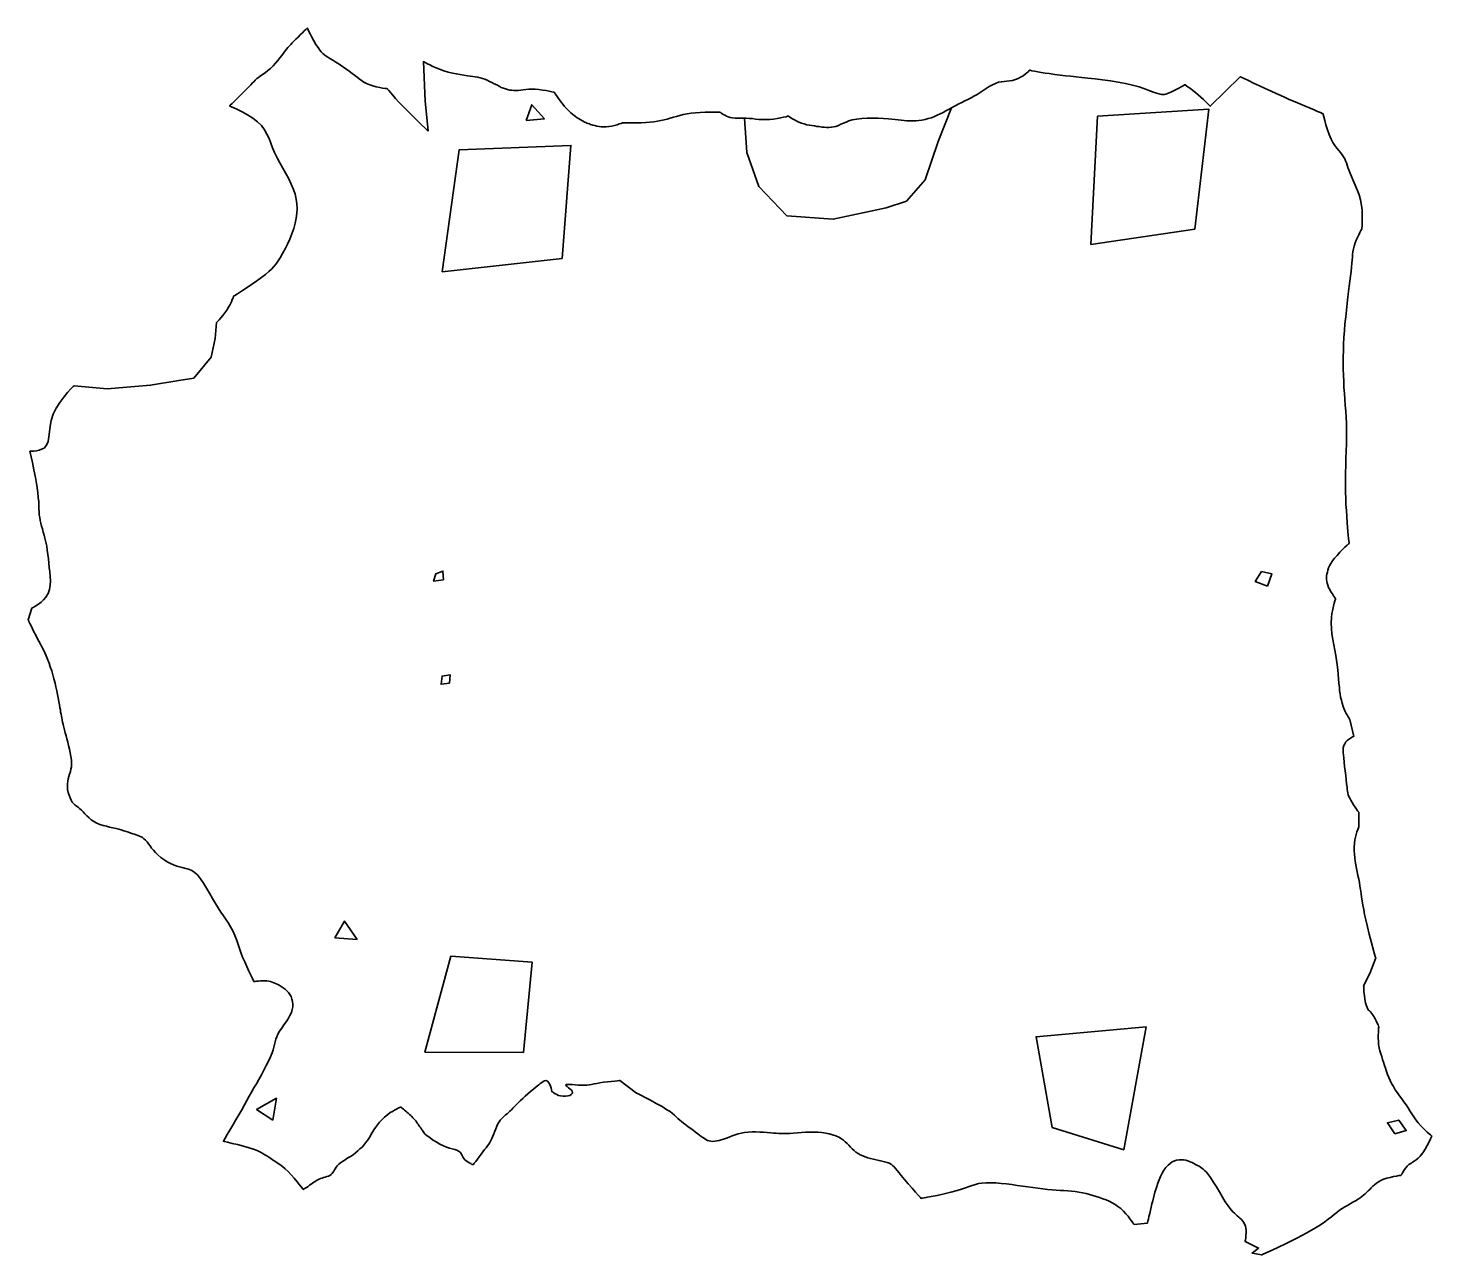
# Model space of a CAD drawing. Extents: x 0 to 10042, y -8776 to 0.
import ezdxf

# ---------------------------------------------------------------- set-up
doc = ezdxf.new("R2010")
doc.units = 0
doc.linetypes.add('Solid', pattern=[0])
for name, color, linetype in [('zone_0_q2', 7, 'Continuous'), ('zone_1_q3', 7, 'Continuous'), ('zone_2_q3', 7, 'Continuous'), ('zone_3_q3', 7, 'Continuous'), ('zone_4_q3', 7, 'Continuous')]:
    doc.layers.add(name, color=color, linetype=linetype)

msp = doc.modelspace()

# ---------------------------------------------------------------- linework, layer by layer
at = {"color": 0, "linetype": 'Solid', "lineweight": 35}
for points in [[(1446, -552), (1459, -539), (1479, -520), (1502, -497), (1528, -471), (1555, -445), (1579, -420), (1594, -405), (1606, -392), (1617, -382), (1625, -373), (1632, -366), (1635, -362), (1637, -360), (1640, -358), (1649, -353), (1661, -344), (1678, -332), (1696, -319), (1714, -304), (1733, -288), (1753, -270), (1770, -251), (1787, -232), (1801, -213), (1815, -196), (1828, -179), (1839, -163), (1849, -151), (1859, -139), (1869, -128), (1879, -117), (1890, -105), (1903, -92), (1916, -79), (1932, -64), (1947, -49), (1962, -34), (1976, -20), (1987, -10), (1994, -3), (1997, 0), (2000, -5), (2006, -19), (2017, -40), (2029, -64), (2044, -91), (2059, -117), (2074, -140), (2086, -157), (2097, -171), (2108, -182), (2120, -192), (2132, -200), (2145, -209), (2159, -218), (2180, -230), (2202, -244), (2226, -259), (2250, -275), (2274, -292), (2297, -308), (2319, -324), (2336, -338), (2353, -351), (2369, -364), (2385, -376), (2402, -387), (2422, -397), (2444, -406), (2467, -413), (2491, -420), (2515, -425), (2536, -429), (2554, -432), (2565, -433), (2570, -434), (2572, -437), (2580, -447), (2593, -461), (2609, -481), (2629, -503), (2653, -529), (2678, -557), (2713, -592), (2749, -628), (2783, -662), (2814, -691), (2839, -714), (2855, -730), (2861, -736), (2840, -523), (2828, -240), (2831, -242), (2841, -247), (2856, -255), (2875, -264), (2896, -275), (2920, -285), (2944, -295), (2975, -306), (3005, -315), (3035, -322), (3064, -328), (3091, -333), (3118, -337), (3144, -341), (3163, -343), (3181, -346), (3199, -349), (3217, -352), (3234, -356), (3251, -360), (3267, -366), (3284, -373), (3301, -381), (3318, -390), (3335, -399), (3352, -407), (3369, -416), (3385, -424), (3400, -430), (3415, -435), (3430, -439), (3445, -443), (3460, -445), (3474, -447), (3489, -447), (3506, -446), (3524, -444), (3542, -441), (3561, -439), (3581, -437), (3603, -436), (3627, -437), (3653, -439), (3680, -443), (3705, -447), (3728, -452), (3746, -456), (3758, -458), (3763, -459), (3765, -462), (3770, -470), (3779, -482), (3789, -496), (3801, -513), (3813, -529), (3826, -545), (3838, -560), (3850, -574), (3861, -586), (3872, -597), (3883, -607), (3894, -617), (3906, -626), (3916, -633), (3927, -641), (3938, -648), (3949, -655), (3960, -661), (3971, -667), (3981, -672), (3990, -676), (3998, -680), (4006, -683), (4015, -686), (4023, -689), (4032, -692), (4041, -694), (4055, -698), (4069, -701), (4084, -704), (4100, -706), (4117, -707), (4136, -707), (4155, -705), (4175, -701), (4195, -696), (4213, -691), (4229, -686), (4242, -682), (4251, -679), (4254, -677), (4260, -678), (4274, -678), (4296, -678), (4324, -678), (4354, -678), (4386, -677), (4418, -675), (4448, -673), (4476, -670), (4502, -666), (4527, -661), (4550, -656), (4572, -651), (4594, -645), (4616, -638), (4639, -632), (4662, -625), (4687, -619), (4714, -614), (4743, -609), (4775, -606), (4808, -604), (4843, -602), (4875, -602), (4905, -602), (4929, -602), (4944, -602), (4950, -602), (4952, -604), (4956, -607), (4963, -612), (4972, -618), (4983, -624), (4995, -630), (5007, -635), (5023, -640), (5040, -643), (5057, -644), (5073, -645), (5091, -645), (5108, -645), (5125, -645), (5127, -645), (5129, -645), (5130, -645), (5132, -645), (5134, -645), (5136, -645), (5137, -645), (5159, -646), (5181, -648), (5204, -651), (5228, -653), (5252, -655), (5278, -655), (5306, -654), (5332, -651), (5358, -647), (5383, -643), (5404, -638), (5422, -634), (5433, -631), (5437, -630), (5439, -631), (5446, -636), (5456, -642), (5468, -649), (5483, -657), (5498, -665), (5514, -673), (5533, -680), (5552, -686), (5571, -691), (5589, -695), (5607, -698), (5625, -700), (5643, -703), (5660, -705), (5678, -708), (5695, -709), (5712, -711), (5728, -711), (5745, -710), (5761, -707), (5779, -703), (5796, -696), (5814, -688), (5832, -680), (5851, -672), (5872, -664), (5895, -657), (5928, -651), (5965, -646), (6003, -644), (6043, -644), (6082, -645), (6119, -647), (6154, -650), (6179, -652), (6203, -655), (6225, -657), (6246, -659), (6266, -661), (6286, -663), (6307, -663), (6328, -663), (6350, -663), (6372, -661), (6394, -658), (6416, -653), (6439, -648), (6462, -641), (6483, -633), (6503, -624), (6524, -614), (6545, -604), (6565, -593), (6585, -582), (6605, -571), (6610, -569), (6614, -566), (6618, -564), (6623, -562), (6627, -559), (6631, -557), (6636, -555), (6658, -543), (6680, -532), (6702, -521), (6723, -511), (6745, -499), (6766, -488), (6788, -475), (6810, -461), (6832, -447), (6854, -432), (6876, -419), (6898, -406), (6920, -396), (6942, -388), (6962, -384), (6982, -381), (7002, -379), (7022, -377), (7042, -374), (7063, -369), (7083, -361), (7100, -352), (7117, -341), (7132, -330), (7145, -319), (7156, -310), (7162, -304), (7165, -301), (7169, -302), (7181, -305), (7199, -308), (7222, -312), (7248, -317), (7276, -322), (7305, -326), (7344, -332), (7383, -337), (7420, -341), (7458, -345), (7497, -349), (7537, -353), (7580, -358), (7632, -364), (7686, -371), (7742, -378), (7797, -387), (7850, -397), (7901, -409), (7947, -421), (7975, -430), (8000, -439), (8023, -448), (8044, -456), (8064, -463), (8081, -468), (8097, -472), (8108, -474), (8118, -474), (8128, -474), (8138, -472), (8150, -468), (8162, -464), (8175, -458), (8193, -449), (8213, -439), (8232, -429), (8249, -420), (8263, -412), (8272, -407), (8276, -405), (8278, -407), (8286, -413), (8299, -422), (8314, -433), (8332, -447), (8351, -462), (8370, -478), (8389, -495), (8407, -511), (8423, -526), (8436, -539), (8447, -549), (8454, -556), (8456, -559), (8671, -348), (8678, -352), (8699, -361), (8729, -376), (8766, -393), (8808, -413), (8850, -433), (8891, -452), (8928, -468), (8961, -483), (8992, -497), (9021, -510), (9051, -522), (9081, -535), (9114, -549), (9142, -561), (9172, -574), (9200, -586), (9224, -596), (9244, -605), (9258, -610), (9262, -612), (9264, -619), (9268, -636), (9275, -662), (9284, -693), (9294, -728), (9307, -762), (9321, -794), (9334, -819), (9348, -841), (9362, -859), (9376, -876), (9389, -891), (9400, -906), (9410, -921), (9418, -935), (9424, -949), (9430, -965), (9435, -981), (9441, -997), (9447, -1015), (9454, -1034), (9466, -1061), (9479, -1091), (9494, -1123), (9508, -1156), (9521, -1192), (9532, -1229), (9539, -1269), (9543, -1303), (9544, -1337), (9544, -1368), (9543, -1396), (9542, -1418), (9540, -1432), (9540, -1438), (9538, -1441), (9533, -1449), (9526, -1463), (9518, -1479), (9509, -1498), (9500, -1518), (9492, -1537), (9485, -1559), (9480, -1580), (9477, -1600), (9474, -1620), (9473, -1639), (9471, -1660), (9470, -1681), (9467, -1711), (9464, -1742), (9460, -1775), (9455, -1810), (9451, -1846), (9446, -1884), (9441, -1923), (9435, -1969), (9430, -2017), (9425, -2066), (9420, -2115), (9416, -2164), (9413, -2213), (9410, -2261), (9409, -2307), (9408, -2352), (9408, -2396), (9408, -2440), (9409, -2484), (9411, -2527), (9413, -2570), (9416, -2613), (9419, -2655), (9422, -2698), (9425, -2741), (9428, -2784), (9430, -2829), (9431, -2874), (9431, -2924), (9430, -2975), (9429, -3027), (9427, -3078), (9425, -3130), (9424, -3181), (9423, -3231), (9423, -3276), (9424, -3320), (9425, -3364), (9427, -3408), (9430, -3451), (9433, -3495), (9436, -3539), (9439, -3570), (9441, -3600), (9444, -3627), (9446, -3651), (9448, -3669), (9449, -3681), (9449, -3686), (9446, -3689), (9435, -3699), (9420, -3713), (9402, -3730), (9383, -3750), (9363, -3772), (9345, -3793), (9331, -3811), (9320, -3829), (9310, -3846), (9303, -3862), (9298, -3877), (9294, -3892), (9291, -3907), (9289, -3919), (9288, -3932), (9288, -3945), (9290, -3958), (9292, -3971), (9297, -3986), (9303, -4001), (9311, -4017), (9320, -4032), (9330, -4047), (9339, -4061), (9346, -4071), (9351, -4078), (9353, -4081), (9352, -4085), (9348, -4096), (9343, -4113), (9338, -4135), (9332, -4160), (9327, -4187), (9323, -4216), (9321, -4256), (9323, -4295), (9327, -4334), (9333, -4373), (9340, -4412), (9347, -4450), (9354, -4488), (9359, -4522), (9364, -4556), (9368, -4590), (9371, -4623), (9374, -4655), (9377, -4686), (9380, -4716), (9382, -4740), (9385, -4763), (9389, -4786), (9394, -4808), (9399, -4830), (9406, -4852), (9415, -4873), (9422, -4889), (9429, -4903), (9437, -4917), (9443, -4928), (9449, -4937), (9452, -4943), (9454, -4945), (9483, -5067), (9481, -5068), (9475, -5071), (9467, -5075), (9457, -5081), (9446, -5089), (9436, -5097), (9427, -5106), (9418, -5119), (9412, -5133), (9408, -5148), (9407, -5164), (9407, -5182), (9409, -5200), (9411, -5221), (9414, -5250), (9417, -5282), (9421, -5314), (9425, -5346), (9428, -5376), (9432, -5405), (9435, -5430), (9436, -5445), (9438, -5459), (9441, -5471), (9444, -5484), (9448, -5496), (9454, -5509), (9461, -5523), (9471, -5540), (9481, -5556), (9492, -5572), (9502, -5587), (9510, -5599), (9516, -5607), (9518, -5610), (9520, -5710), (9519, -5713), (9516, -5721), (9511, -5734), (9506, -5749), (9501, -5768), (9495, -5787), (9491, -5807), (9487, -5834), (9485, -5859), (9486, -5885), (9487, -5910), (9490, -5935), (9494, -5960), (9498, -5985), (9503, -6011), (9508, -6036), (9513, -6062), (9518, -6088), (9523, -6113), (9527, -6138), (9531, -6163), (9535, -6190), (9539, -6217), (9543, -6244), (9548, -6274), (9554, -6306), (9560, -6341), (9569, -6380), (9581, -6430), (9594, -6482), (9607, -6533), (9620, -6579), (9630, -6616), (9637, -6641), (9640, -6650), (9597, -6764), (9553, -6850), (9554, -6856), (9555, -6871), (9556, -6893), (9559, -6920), (9563, -6947), (9567, -6973), (9573, -6995), (9578, -7007), (9583, -7017), (9589, -7024), (9595, -7031), (9602, -7038), (9609, -7046), (9617, -7056), (9626, -7070), (9635, -7086), (9644, -7102), (9651, -7118), (9657, -7131), (9661, -7139), (9663, -7143), (9662, -7146), (9661, -7155), (9660, -7169), (9659, -7186), (9658, -7205), (9658, -7226), (9659, -7247), (9661, -7271), (9665, -7294), (9670, -7316), (9676, -7337), (9683, -7357), (9689, -7378), (9696, -7398), (9703, -7420), (9710, -7441), (9717, -7463), (9725, -7485), (9733, -7507), (9743, -7528), (9753, -7550), (9766, -7572), (9780, -7594), (9795, -7616), (9810, -7638), (9826, -7660), (9842, -7681), (9857, -7703), (9871, -7724), (9885, -7746), (9898, -7767), (9912, -7789), (9927, -7810), (9944, -7831), (9962, -7852), (9977, -7868), (9993, -7883), (10008, -7897), (10022, -7909), (10033, -7918), (10040, -7924), (10042, -7926), (10040, -7932), (10033, -7946), (10022, -7968), (10008, -7993), (9993, -8020), (9976, -8046), (9958, -8069), (9944, -8084), (9930, -8096), (9916, -8105), (9903, -8113), (9890, -8121), (9877, -8130), (9865, -8142), (9855, -8153), (9846, -8165), (9838, -8177), (9831, -8189), (9826, -8198), (9823, -8204), (9821, -8206), (9817, -8207), (9805, -8209), (9788, -8212), (9766, -8216), (9743, -8221), (9719, -8227), (9696, -8235), (9677, -8243), (9660, -8253), (9645, -8263), (9632, -8274), (9620, -8285), (9608, -8296), (9597, -8308), (9587, -8318), (9576, -8328), (9565, -8338), (9553, -8348), (9541, -8357), (9528, -8367), (9514, -8376), (9496, -8388), (9477, -8399), (9458, -8410), (9438, -8422), (9418, -8433), (9399, -8445), (9381, -8457), (9362, -8472), (9343, -8487), (9323, -8504), (9301, -8521), (9276, -8540), (9246, -8560), (9210, -8583), (9147, -8618), (9076, -8655), (9003, -8692), (8935, -8725), (8878, -8751), (8839, -8769), (8825, -8776), (8755, -8763), (8802, -8727), (8707, -8680), (8707, -8676), (8709, -8668), (8710, -8654), (8712, -8638), (8713, -8620), (8713, -8602), (8711, -8584), (8708, -8568), (8702, -8555), (8696, -8543), (8688, -8532), (8679, -8522), (8669, -8513), (8660, -8505), (8650, -8496), (8639, -8487), (8629, -8477), (8618, -8467), (8608, -8455), (8596, -8441), (8584, -8426), (8564, -8396), (8543, -8362), (8522, -8325), (8500, -8288), (8478, -8253), (8457, -8221), (8437, -8194), (8427, -8182), (8416, -8171), (8406, -8163), (8396, -8155), (8386, -8149), (8376, -8142), (8365, -8136), (8352, -8129), (8339, -8122), (8326, -8115), (8312, -8109), (8297, -8103), (8282, -8099), (8266, -8096), (8250, -8095), (8233, -8096), (8216, -8099), (8200, -8104), (8184, -8111), (8169, -8121), (8155, -8133), (8139, -8150), (8125, -8170), (8112, -8192), (8101, -8215), (8091, -8239), (8082, -8263), (8074, -8286), (8067, -8307), (8061, -8327), (8056, -8348), (8050, -8368), (8045, -8389), (8039, -8411), (8034, -8435), (8029, -8457), (8023, -8480), (8018, -8501), (8014, -8520), (8010, -8535), (8008, -8544), (8007, -8548), (7911, -8558), (7909, -8555), (7903, -8546), (7894, -8533), (7882, -8517), (7868, -8499), (7852, -8481), (7836, -8463), (7816, -8445), (7796, -8429), (7775, -8415), (7754, -8403), (7733, -8392), (7711, -8383), (7688, -8374), (7665, -8366), (7641, -8358), (7617, -8350), (7593, -8343), (7568, -8337), (7543, -8331), (7517, -8327), (7491, -8323), (7464, -8320), (7437, -8318), (7410, -8316), (7383, -8314), (7355, -8313), (7326, -8310), (7293, -8307), (7258, -8303), (7223, -8299), (7188, -8294), (7151, -8289), (7114, -8284), (7076, -8279), (7037, -8273), (6998, -8268), (6960, -8264), (6922, -8261), (6886, -8260), (6853, -8260), (6822, -8262), (6798, -8266), (6776, -8272), (6754, -8279), (6731, -8287), (6706, -8296), (6678, -8306), (6645, -8316), (6600, -8328), (6552, -8339), (6503, -8350), (6459, -8359), (6422, -8366), (6397, -8370), (6388, -8372), (6383, -8366), (6369, -8350), (6348, -8327), (6323, -8298), (6296, -8267), (6269, -8236), (6245, -8207), (6230, -8188), (6217, -8172), (6206, -8158), (6195, -8146), (6184, -8136), (6173, -8127), (6160, -8120), (6145, -8114), (6127, -8109), (6108, -8105), (6088, -8101), (6067, -8096), (6047, -8092), (6026, -8087), (6007, -8082), (5988, -8075), (5970, -8068), (5953, -8060), (5937, -8050), (5922, -8040), (5908, -8029), (5895, -8017), (5883, -8005), (5871, -7992), (5859, -7980), (5846, -7967), (5833, -7956), (5818, -7945), (5799, -7933), (5778, -7924), (5755, -7916), (5731, -7909), (5706, -7904), (5679, -7900), (5652, -7898), (5622, -7897), (5592, -7898), (5562, -7899), (5532, -7901), (5504, -7903), (5476, -7905), (5450, -7907), (5429, -7908), (5409, -7908), (5390, -7908), (5371, -7907), (5352, -7906), (5332, -7905), (5312, -7903), (5287, -7901), (5261, -7899), (5234, -7897), (5206, -7895), (5179, -7895), (5151, -7897), (5125, -7900), (5101, -7904), (5079, -7910), (5057, -7917), (5036, -7925), (5015, -7933), (4995, -7941), (4975, -7948), (4959, -7953), (4943, -7957), (4928, -7961), (4913, -7963), (4899, -7964), (4885, -7963), (4872, -7961), (4860, -7957), (4849, -7951), (4838, -7944), (4827, -7937), (4815, -7928), (4804, -7919), (4791, -7909), (4775, -7897), (4758, -7884), (4740, -7871), (4722, -7859), (4705, -7846), (4689, -7834), (4674, -7822), (4661, -7811), (4649, -7800), (4637, -7789), (4624, -7777), (4610, -7765), (4592, -7751), (4570, -7737), (4535, -7715), (4494, -7692), (4453, -7670), (4414, -7650), (4382, -7633), (4359, -7622), (4351, -7618), (4234, -7529), (4229, -7529), (4216, -7530), (4196, -7532), (4171, -7535), (4144, -7538), (4117, -7541), (4091, -7545), (4069, -7549), (4049, -7552), (4031, -7556), (4014, -7559), (3996, -7561), (3977, -7562), (3957, -7562), (3936, -7561), (3914, -7559), (3894, -7558), (3875, -7556), (3860, -7556), (3850, -7557), (3847, -7561), (3850, -7566), (3857, -7572), (3865, -7580), (3875, -7588), (3884, -7596), (3891, -7605), (3895, -7613), (3893, -7622), (3886, -7629), (3875, -7635), (3861, -7639), (3844, -7641), (3827, -7641), (3809, -7639), (3795, -7635), (3782, -7629), (3770, -7623), (3760, -7617), (3753, -7612), (3748, -7608), (3746, -7607), (3746, -7604), (3744, -7596), (3741, -7584), (3737, -7570), (3732, -7557), (3726, -7544), (3719, -7535), (3711, -7530), (3703, -7529), (3694, -7531), (3685, -7536), (3675, -7542), (3664, -7550), (3653, -7559), (3634, -7574), (3615, -7590), (3595, -7607), (3576, -7624), (3556, -7641), (3538, -7657), (3520, -7674), (3506, -7687), (3493, -7700), (3481, -7713), (3470, -7725), (3458, -7737), (3447, -7748), (3436, -7758), (3426, -7767), (3416, -7775), (3406, -7784), (3396, -7792), (3387, -7802), (3378, -7812), (3370, -7823), (3361, -7838), (3353, -7855), (3346, -7873), (3339, -7891), (3332, -7910), (3325, -7927), (3318, -7944), (3311, -7958), (3304, -7971), (3295, -7983), (3286, -7996), (3276, -8009), (3266, -8023), (3253, -8038), (3240, -8056), (3227, -8074), (3214, -8091), (3202, -8107), (3192, -8120), (3186, -8128), (3184, -8131), (3181, -8130), (3175, -8128), (3167, -8123), (3156, -8118), (3145, -8111), (3134, -8104), (3125, -8095), (3117, -8087), (3112, -8078), (3107, -8070), (3103, -8061), (3099, -8053), (3095, -8046), (3090, -8040), (3080, -8033), (3067, -8027), (3052, -8022), (3034, -8018), (3015, -8012), (2994, -8006), (2972, -7996), (2945, -7983), (2919, -7968), (2894, -7952), (2873, -7937), (2855, -7924), (2844, -7915), (2839, -7912), (2839, -7910), (2836, -7907), (2832, -7901), (2827, -7894), (2821, -7886), (2815, -7877), (2809, -7868), (2802, -7859), (2796, -7850), (2790, -7841), (2784, -7833), (2778, -7825), (2773, -7817), (2767, -7810), (2760, -7802), (2753, -7795), (2746, -7787), (2738, -7779), (2729, -7771), (2720, -7763), (2710, -7754), (2702, -7747), (2693, -7740), (2685, -7733), (2677, -7727), (2672, -7723), (2668, -7720), (2666, -7719), (2664, -7720), (2658, -7722), (2648, -7727), (2636, -7733), (2621, -7740), (2606, -7749), (2591, -7758), (2570, -7774), (2550, -7791), (2531, -7809), (2514, -7827), (2499, -7846), (2485, -7865), (2473, -7882), (2465, -7894), (2458, -7906), (2452, -7917), (2446, -7928), (2439, -7939), (2432, -7950), (2425, -7961), (2414, -7975), (2402, -7990), (2389, -8004), (2374, -8018), (2359, -8032), (2342, -8046), (2325, -8059), (2306, -8071), (2288, -8082), (2270, -8094), (2253, -8105), (2237, -8116), (2223, -8127), (2211, -8139), (2203, -8149), (2197, -8159), (2192, -8168), (2187, -8178), (2181, -8186), (2175, -8194), (2168, -8201), (2159, -8207), (2149, -8212), (2138, -8216), (2126, -8220), (2114, -8223), (2103, -8226), (2092, -8230), (2082, -8234), (2072, -8239), (2063, -8244), (2054, -8250), (2045, -8256), (2035, -8263), (2024, -8271), (2014, -8278), (2003, -8286), (1992, -8293), (1983, -8299), (1975, -8304), (1970, -8307), (1968, -8308), (1965, -8304), (1956, -8292), (1941, -8274), (1924, -8252), (1903, -8228), (1882, -8203), (1860, -8180), (1839, -8161), (1819, -8144), (1800, -8130), (1782, -8117), (1765, -8106), (1749, -8095), (1734, -8085), (1721, -8077), (1708, -8068), (1694, -8059), (1680, -8050), (1663, -8041), (1643, -8032), (1620, -8023), (1582, -8011), (1541, -7999), (1499, -7987), (1460, -7978), (1427, -7970), (1405, -7965), (1397, -7963), (1401, -7957), (1411, -7940), (1425, -7914), (1444, -7883), (1465, -7847), (1486, -7810), (1507, -7774), (1528, -7737), (1547, -7703), (1565, -7672), (1582, -7641), (1599, -7611), (1615, -7581), (1633, -7551), (1651, -7520), (1669, -7488), (1687, -7455), (1704, -7422), (1720, -7391), (1734, -7360), (1745, -7330), (1752, -7309), (1757, -7289), (1762, -7270), (1767, -7251), (1772, -7233), (1779, -7215), (1787, -7196), (1799, -7175), (1814, -7153), (1829, -7131), (1845, -7109), (1860, -7087), (1873, -7064), (1884, -7041), (1889, -7021), (1893, -7002), (1893, -6982), (1891, -6964), (1887, -6946), (1881, -6928), (1872, -6913), (1862, -6899), (1850, -6886), (1838, -6875), (1824, -6865), (1810, -6855), (1796, -6847), (1782, -6840), (1770, -6834), (1758, -6829), (1747, -6824), (1734, -6821), (1721, -6818), (1707, -6816), (1692, -6815), (1678, -6815), (1662, -6816), (1648, -6817), (1635, -6818), (1624, -6819), (1617, -6820), (1615, -6820), (1612, -6815), (1605, -6799), (1593, -6776), (1580, -6747), (1565, -6714), (1550, -6680), (1535, -6646), (1523, -6613), (1512, -6583), (1502, -6555), (1493, -6528), (1484, -6503), (1474, -6478), (1462, -6454), (1449, -6429), (1433, -6404), (1416, -6378), (1398, -6351), (1380, -6323), (1360, -6294), (1341, -6263), (1320, -6227), (1298, -6189), (1277, -6153), (1255, -6117), (1233, -6086), (1211, -6058), (1188, -6037), (1172, -6027), (1155, -6019), (1138, -6013), (1120, -6009), (1102, -6005), (1084, -6000), (1065, -5995), (1041, -5986), (1018, -5976), (994, -5963), (972, -5948), (950, -5932), (929, -5915), (911, -5897), (897, -5881), (884, -5866), (873, -5850), (862, -5836), (851, -5822), (840, -5810), (829, -5799), (819, -5791), (808, -5785), (798, -5780), (786, -5775), (774, -5771), (762, -5767), (750, -5763), (734, -5758), (718, -5753), (702, -5747), (685, -5742), (667, -5736), (649, -5731), (630, -5726), (607, -5721), (583, -5715), (560, -5710), (536, -5704), (513, -5696), (491, -5687), (470, -5676), (452, -5664), (436, -5650), (421, -5636), (407, -5621), (393, -5607), (381, -5594), (369, -5583), (361, -5576), (353, -5570), (345, -5564), (337, -5558), (330, -5552), (323, -5545), (316, -5537), (308, -5523), (300, -5506), (293, -5487), (287, -5467), (283, -5446), (281, -5426), (281, -5405), (284, -5387), (287, -5370), (292, -5353), (297, -5336), (303, -5319), (307, -5302), (310, -5284), (311, -5261), (310, -5236), (307, -5211), (302, -5185), (297, -5159), (290, -5133), (284, -5107), (278, -5084), (272, -5062), (266, -5041), (261, -5021), (256, -5001), (251, -4982), (247, -4964), (244, -4949), (241, -4935), (238, -4921), (236, -4907), (233, -4893), (231, -4878), (228, -4863), (224, -4840), (220, -4817), (216, -4792), (211, -4766), (205, -4740), (199, -4713), (193, -4685), (185, -4656), (177, -4626), (169, -4598), (159, -4569), (150, -4542), (140, -4515), (130, -4490), (120, -4469), (110, -4448), (99, -4427), (89, -4406), (77, -4385), (65, -4363), (53, -4339), (42, -4318), (32, -4297), (22, -4277), (13, -4260), (6, -4245), (2, -4236), (0, -4233), (26, -4150), (30, -4148), (41, -4142), (56, -4133), (74, -4121), (93, -4106), (111, -4089), (128, -4070), (143, -4044), (153, -4015), (159, -3986), (160, -3954), (159, -3923), (156, -3890), (152, -3858), (149, -3827), (145, -3796), (141, -3765), (137, -3735), (133, -3706), (127, -3678), (121, -3650), (116, -3627), (109, -3605), (103, -3583), (97, -3562), (92, -3542), (87, -3522), (83, -3502), (80, -3481), (79, -3461), (78, -3439), (77, -3415), (76, -3388), (73, -3358), (70, -3323), (62, -3271), (52, -3215), (41, -3159), (31, -3108), (21, -3066), (15, -3037), (13, -3027), (17, -3027), (27, -3027), (42, -3026), (60, -3023), (79, -3019), (97, -3013), (114, -3004), (132, -2984), (143, -2957), (149, -2925), (154, -2888), (158, -2848), (166, -2806), (180, -2763), (201, -2720), (227, -2678), (255, -2640), (283, -2607), (306, -2581), (323, -2565), (329, -2559), (565, -2581), (876, -2555), (1078, -2521), (1185, -2505), (1310, -2354), (1338, -2221), (1348, -2106), (1350, -2103), (1357, -2097), (1367, -2086), (1380, -2072), (1394, -2056), (1408, -2038), (1422, -2018), (1434, -1997), (1445, -1977), (1454, -1959), (1461, -1942), (1466, -1929), (1469, -1920), (1470, -1917), (1478, -1913), (1497, -1901), (1526, -1882), (1561, -1860), (1599, -1834), (1637, -1808), (1672, -1783), (1699, -1762), (1722, -1742), (1741, -1724), (1758, -1705), (1774, -1686), (1789, -1665), (1803, -1643), (1820, -1613), (1838, -1580), (1856, -1545), (1872, -1509), (1887, -1471), (1901, -1433), (1911, -1395), (1918, -1360), (1923, -1325), (1924, -1291), (1922, -1257), (1918, -1223), (1910, -1189), (1899, -1155), (1883, -1117), (1865, -1079), (1844, -1041), (1823, -1002), (1801, -964), (1781, -927), (1763, -890), (1749, -856), (1737, -823), (1724, -790), (1709, -759), (1692, -728), (1669, -698), (1641, -670), (1607, -644), (1570, -621), (1532, -600), (1497, -582), (1468, -569), (1449, -560), (1441, -557), (1446, -552)], [(3563, -662), (3603, -548), (3694, -649), (3563, -662)], [(2971, -3948), (2901, -3957), (2917, -3903), (2968, -3884), (2971, -3948)], [(8866, -3992), (8778, -3958), (8823, -3888), (8898, -3904), (8866, -3992)], [(3014, -4686), (2954, -4694), (2962, -4635), (3020, -4627), (3014, -4686)], [(2355, -6519), (2195, -6507), (2263, -6388), (2355, -6519)], [(1751, -7813), (1635, -7735), (1776, -7655), (1751, -7813)], [(9776, -7910), (9724, -7831), (9805, -7812), (9858, -7886), (9776, -7910)]]:
    msp.add_lwpolyline(points, close=True, dxfattribs=at)
at = {"layer": 'zone_0_q2', "color": 2, "linetype": 'Solid', "lineweight": 35}
msp.add_lwpolyline([(6509, -811), (6416, -1086), (6283, -1237), (6138, -1287), (5760, -1368), (5427, -1342), (5227, -1133), (5142, -889), (5125, -645), (5127, -645), (5129, -645), (5130, -645), (5132, -645), (5134, -645), (5136, -645), (5137, -645), (5159, -646), (5181, -648), (5204, -651), (5228, -653), (5252, -655), (5278, -655), (5306, -654), (5332, -651), (5358, -647), (5383, -643), (5404, -638), (5422, -634), (5433, -631), (5437, -630), (5439, -631), (5446, -636), (5456, -642), (5468, -649), (5483, -657), (5498, -665), (5514, -673), (5533, -680), (5552, -686), (5571, -691), (5589, -695), (5607, -698), (5625, -700), (5643, -703), (5660, -705), (5678, -708), (5695, -709), (5712, -711), (5728, -711), (5745, -710), (5761, -707), (5779, -703), (5796, -696), (5814, -688), (5832, -680), (5851, -672), (5872, -664), (5895, -657), (5928, -651), (5965, -646), (6003, -644), (6043, -644), (6082, -645), (6119, -647), (6154, -650), (6179, -652), (6203, -655), (6225, -657), (6246, -659), (6266, -661), (6286, -663), (6307, -663), (6328, -663), (6350, -663), (6372, -661), (6394, -658), (6416, -653), (6439, -648), (6462, -641), (6483, -633), (6503, -624), (6524, -614), (6545, -604), (6565, -593), (6585, -582), (6605, -571), (6509, -811)], close=True, dxfattribs=at)
at = {"layer": 'zone_1_q3', "color": 3, "linetype": 'Solid', "lineweight": 35}
msp.add_lwpolyline([(7999, -7144), (7837, -8024), (7326, -7864), (7211, -7215), (7999, -7144)], close=True, dxfattribs=at)
at = {"layer": 'zone_2_q3', "color": 3, "linetype": 'Solid', "lineweight": 35}
msp.add_lwpolyline([(3545, -7329), (2839, -7326), (3025, -6638), (3607, -6683), (3545, -7329)], close=True, dxfattribs=at)
at = {"layer": 'zone_3_q3', "color": 3, "linetype": 'Solid', "lineweight": 35}
msp.add_lwpolyline([(8346, -1439), (7603, -1548), (7650, -631), (8446, -579), (8346, -1439)], close=True, dxfattribs=at)
at = {"layer": 'zone_4_q3', "color": 3, "linetype": 'Solid', "lineweight": 35}
msp.add_lwpolyline([(3821, -1649), (2963, -1743), (3083, -872), (3883, -839), (3821, -1649)], close=True, dxfattribs=at)

doc.saveas('drawing.dxf')
